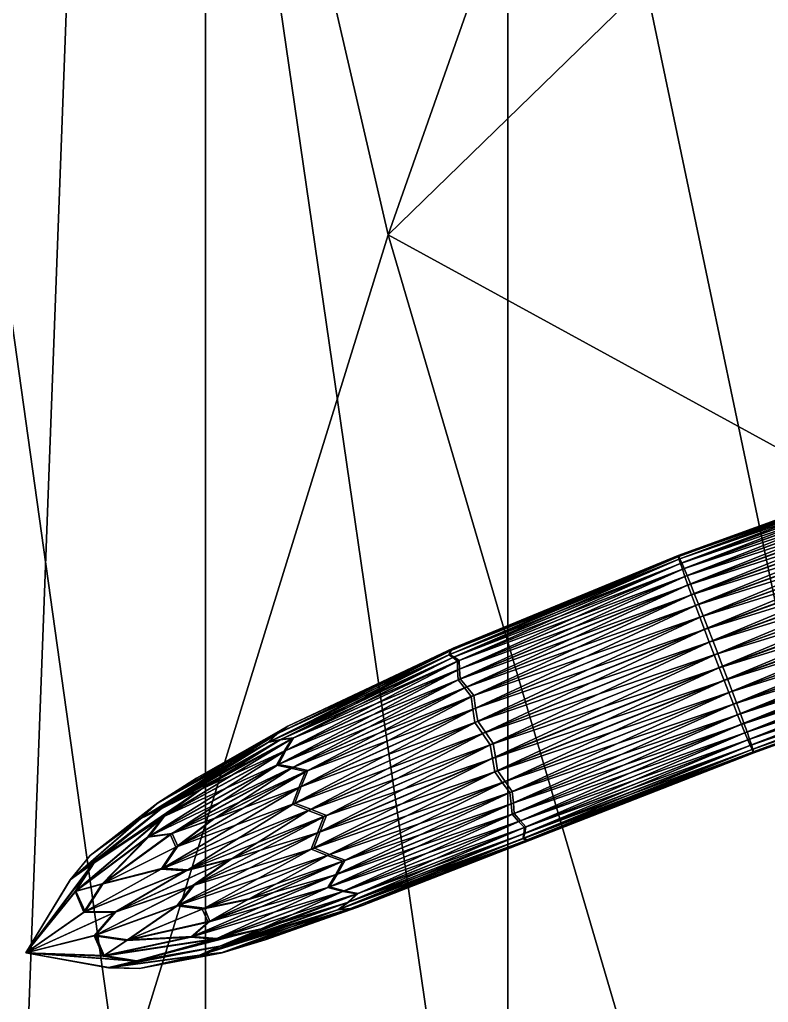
# Model space of a CAD drawing. Header units: centimetres. Extents: x -422 to 422, y -348 to 348.
# Drawn here: x 336.24 to 350.2, y -129.35 to -111.02 of the extents above; entities that cross this region are included whole.
import ezdxf

# ---------------------------------------------------------------- set-up
doc = ezdxf.new("R2010")
doc.units = ezdxf.units.CM
for name, color, linetype, true_color in [('fabric', 7, 'Continuous', 0x911cb1), ('Object013', 7, 'Continuous', 0x068706), ('wood', 7, 'Continuous', 0x911cb1)]:
    doc.layers.add(name, color=color, linetype=linetype, true_color=true_color)

msp = doc.modelspace()

# ---------------------------------------------------------------- meshes
at = {"layer": 'fabric', "color": 194, "true_color": 0x551cb1}
mesh = msp.add_polyface(dxfattribs=at)
corners = [(334.251, -144.349, 156.888), (334.251, -103.533, 156.917), (330.456, -105.068, 154.121), (339.702, -142.458, 159.822), (339.702, -101.172, 159.853), (345.336, -139.982, 162.119), (345.337, -98.08, 162.15), (353.304, -136.107, 163.578), (353.304, -93.243, 163.61), (365.756, -130.018, 164.003), (365.757, -85.643, 164.035), (365.263, -120.648, -296.745), (365.264, -101.825, -296.712), (375.269, -98.893, -296.461), (353.589, -120.773, -296.948), (354.646, -103.81, -296.911), (365.265, -78.706, -296.672), (354.116, -82.289, -296.881), (347.332, -103.021, -297.03), (343.109, -115.035, -297.08), (337.806, -92.154, -297.109), (345.209, -85.54, -297.029), (311.478, -108.487, 71.482), (317.575, -107.486, 111.103), (317.579, -66.771, 111.183), (322.393, -106.705, 136.813), (322.397, -65.824, 136.888), (325.48, -106.219, 148.189), (325.483, -65.239, 148.256), (327.52, -105.958, 151.15), (317.576, -147.506, 111.076), (311.446, -148.311, 71.451), (325.481, -146.499, 148.163), (327.517, -146.29, 151.118), (312.722, -71.051, -296.051), (312.721, -110.645, -296.128), (306.821, -113.692, -293.375), (319.722, -66.646, -296.797), (320.251, -106.612, -296.868), (312.721, -149.518, -296.204), (336.104, -137.635, -297.123), (329.753, -101.376, -297.123), (351.837, -144.74, -296.991), (330.453, -145.577, 154.089), (329.791, -105.677, 152.243), (329.779, -146.063, 152.199), (330.093, -105.793, 151.375), (329.184, -146.203, 151.568), (329.197, -105.852, 151.611), (330.074, -146.155, 151.324)]
mesh.append_faces([[corners[k] for k in face] for face in [(0, 1, 2), (3, 4, 1), (5, 6, 4), (6, 5, 7), (7, 8, 6), (9, 10, 8), (8, 7, 9), (11, 12, 13), (12, 11, 14), (14, 15, 12), (16, 12, 15), (17, 15, 18), (19, 18, 15), (15, 14, 19), (18, 19, 20), (20, 21, 18), (22, 23, 24), (23, 25, 26), (26, 25, 27), (28, 27, 29), (25, 23, 30), (23, 22, 31), (32, 27, 25), (33, 29, 27), (34, 35, 36), (37, 38, 35), (39, 35, 38), (40, 41, 20), (20, 19, 40), (19, 14, 42), (38, 41, 40), (43, 2, 44), (45, 44, 46), (47, 48, 29), (49, 46, 48)]], dxfattribs={"vtx2": -1, "color": 194})
mesh = msp.add_polyface(dxfattribs=at)
corners = [(330.456, -105.068, 154.121), (330.453, -145.577, 154.089), (334.251, -144.349, 156.888), (334.25, -183.218, 156.872), (330.453, -184.148, 154.084), (339.7, -181.786, 159.797), (339.702, -142.458, 159.822), (334.251, -103.533, 156.917), (339.702, -101.172, 159.853), (345.336, -139.982, 162.119), (345.333, -179.911, 162.088), (353.3, -176.974, 163.547), (353.304, -136.107, 163.578), (365.752, -172.36, 163.972), (365.756, -130.018, 164.003), (379.619, -167.719, 163.392), (365.261, -145.346, -296.787), (351.837, -144.74, -296.991), (353.589, -120.773, -296.948), (365.263, -120.648, -296.745), (375.265, -143.047, -296.536), (375.265, -173.381, -296.587), (365.261, -175.24, -296.839), (351.841, -177.11, -297.042), (336.104, -137.635, -297.123), (343.109, -115.035, -297.08), (336.122, -178.443, -297.173), (321.838, -145.17, -296.925), (329.779, -146.063, 152.199), (329.779, -184.516, 152.198), (329.791, -105.677, 152.243), (330.093, -105.793, 151.375), (330.074, -146.155, 151.324), (330.073, -184.586, 151.323), (327.52, -105.958, 151.15), (327.517, -146.29, 151.118), (329.184, -146.203, 151.568), (329.183, -184.622, 151.567), (327.516, -184.688, 151.122), (329.197, -105.852, 151.611)]
mesh.append_faces([[corners[k] for k in face] for face in [(0, 1, 2), (3, 2, 1), (1, 4, 3), (2, 3, 5), (5, 6, 2), (7, 2, 6), (8, 6, 9), (10, 9, 6), (6, 5, 10), (9, 10, 11), (11, 12, 9), (13, 14, 12), (12, 11, 13), (14, 13, 15), (16, 17, 18), (18, 19, 16), (20, 16, 19), (21, 22, 16), (17, 16, 22), (22, 23, 17), (17, 24, 25), (24, 17, 23), (23, 26, 24), (27, 24, 26), (28, 29, 4), (4, 1, 28), (30, 28, 1), (31, 32, 28), (29, 28, 32), (32, 33, 29), (34, 35, 36), (37, 36, 35), (35, 38, 37), (36, 37, 33), (33, 32, 36), (39, 36, 32)]], dxfattribs={"vtx2": -1, "color": 194})
at = {"layer": 'Object013', "color": 194, "true_color": 0x551cb1}
mesh = msp.add_polyface(dxfattribs=at)
corners = [(353.506, -119.278, -296.435), (353.494, -119.228, -296.686), (348.515, -121.035, -296.773), (353.493, -119.21, -296.943), (348.513, -121.017, -297.029), (353.565, -119.466, -295.961), (353.53, -119.357, -296.191), (348.555, -121.162, -296.278), (348.529, -121.084, -296.521), (353.665, -119.763, -295.555), (353.61, -119.602, -295.748), (348.64, -121.405, -295.834), (348.592, -121.27, -296.048), (353.799, -120.148, -295.243), (353.728, -119.946, -295.386), (348.764, -121.747, -295.472), (348.697, -121.565, -295.642), (353.96, -120.596, -295.048), (353.877, -120.366, -295.13), (348.919, -122.164, -295.216), (348.838, -121.948, -295.329), (354.134, -121.075, -294.981), (354.046, -120.834, -294.998), (349.095, -122.628, -295.084), (349.005, -122.392, -295.134), (354.312, -121.553, -295.05), (354.224, -121.316, -294.999), (349.279, -123.108, -295.085), (349.186, -122.868, -295.067), (354.398, -121.781, -295.132), (349.37, -123.343, -295.135), (354.212, -121.042, -298.909), (354.301, -121.284, -298.892), (349.343, -123.08, -298.978), (354.387, -121.521, -298.842), (349.432, -123.316, -298.928), (354.035, -120.565, -298.841), (354.123, -120.801, -298.891), (349.159, -122.6, -298.978), (349.251, -122.84, -298.995), (353.867, -120.12, -298.644), (353.949, -120.336, -298.758), (348.979, -122.138, -298.844), (349.067, -122.365, -298.927), (353.72, -119.74, -298.331), (353.79, -119.921, -298.501), (348.815, -121.725, -298.588), (348.894, -121.923, -298.731), (353.604, -119.45, -297.925), (353.657, -119.582, -298.138), (348.679, -121.388, -298.225), (348.743, -121.545, -298.418), (353.526, -119.269, -297.451), (353.56, -119.345, -297.694), (348.58, -121.152, -297.781), (348.624, -121.256, -298.011), (353.504, -119.224, -297.199), (348.524, -121.031, -297.285), (348.546, -121.076, -297.537), (358.934, -117.523, -296.586), (358.944, -117.573, -296.335), (358.966, -117.654, -296.091), (358.97, -117.563, -297.351), (358.947, -117.518, -297.099), (358.934, -117.505, -296.842)]
mesh.append_faces([[corners[k] for k in face] for face in [(0, 1, 2), (1, 3, 4), (5, 6, 7), (6, 0, 8), (9, 10, 11), (10, 5, 12), (13, 14, 15), (14, 9, 16), (17, 18, 19), (18, 13, 20), (21, 22, 23), (22, 17, 24), (25, 26, 27), (26, 21, 28), (29, 25, 30), (31, 32, 33), (32, 34, 35), (36, 37, 38), (37, 31, 39), (40, 41, 42), (41, 36, 43), (44, 45, 46), (45, 40, 47), (48, 49, 50), (49, 44, 51), (52, 53, 54), (53, 48, 55), (3, 56, 57), (56, 52, 58), (3, 1, 59), (1, 0, 60), (0, 6, 61), (53, 52, 62), (52, 56, 63), (56, 3, 64)]], dxfattribs={"vtx2": -1, "color": 194})
mesh = msp.add_polyface(dxfattribs=at)
corners = [(348.515, -121.035, -296.773), (348.529, -121.084, -296.521), (353.506, -119.278, -296.435), (348.513, -121.017, -297.029), (353.494, -119.228, -296.686), (348.555, -121.162, -296.278), (348.592, -121.27, -296.048), (353.565, -119.466, -295.961), (353.53, -119.357, -296.191), (348.64, -121.405, -295.834), (348.697, -121.565, -295.642), (353.665, -119.763, -295.555), (353.61, -119.602, -295.748), (348.764, -121.747, -295.472), (348.838, -121.948, -295.329), (353.799, -120.148, -295.243), (353.728, -119.946, -295.386), (344.412, -123.331, -295.751), (344.53, -123.48, -295.578), (348.919, -122.164, -295.216), (344.655, -123.646, -295.432), (349.005, -122.392, -295.134), (353.96, -120.596, -295.048), (353.877, -120.366, -295.13), (349.095, -122.628, -295.084), (349.186, -122.868, -295.067), (354.134, -121.075, -294.981), (354.046, -120.834, -294.998), (349.279, -123.108, -295.085), (349.37, -123.343, -295.135), (354.312, -121.553, -295.05), (354.224, -121.316, -294.999), (349.343, -123.08, -298.978), (349.251, -122.84, -298.995), (354.212, -121.042, -298.909), (349.432, -123.316, -298.928), (354.301, -121.284, -298.892), (349.159, -122.6, -298.978), (349.067, -122.365, -298.927), (354.035, -120.565, -298.841), (354.123, -120.801, -298.891), (348.979, -122.138, -298.844), (348.894, -121.923, -298.731), (353.867, -120.12, -298.644), (353.949, -120.336, -298.758), (344.738, -123.858, -298.871), (348.815, -121.725, -298.588), (344.704, -123.624, -298.767), (348.743, -121.545, -298.418), (344.574, -123.46, -298.623), (353.72, -119.74, -298.331), (353.79, -119.921, -298.501), (348.679, -121.388, -298.225), (348.624, -121.256, -298.011), (353.604, -119.45, -297.925), (353.657, -119.582, -298.138), (344.451, -123.314, -298.451), (348.58, -121.152, -297.781), (348.546, -121.076, -297.537), (353.526, -119.269, -297.451), (353.56, -119.345, -297.694), (348.524, -121.031, -297.285), (353.493, -119.21, -296.943), (353.504, -119.224, -297.199)]
mesh.append_faces([[corners[k] for k in face] for face in [(0, 1, 2), (3, 0, 4), (5, 6, 7), (1, 5, 8), (9, 10, 11), (6, 9, 12), (13, 14, 15), (10, 13, 16), (13, 10, 17), (14, 13, 18), (19, 14, 20), (19, 21, 22), (14, 19, 23), (24, 25, 26), (21, 24, 27), (28, 29, 30), (25, 28, 31), (32, 33, 34), (35, 32, 36), (37, 38, 39), (33, 37, 40), (41, 42, 43), (38, 41, 44), (42, 41, 45), (46, 42, 47), (48, 46, 49), (46, 48, 50), (42, 46, 51), (52, 53, 54), (48, 52, 55), (52, 48, 56), (57, 58, 59), (53, 57, 60), (61, 3, 62), (58, 61, 63)]], dxfattribs={"vtx2": -1, "color": 194})
mesh = msp.add_polyface(dxfattribs=at)
corners = [(348.515, -121.035, -296.773), (348.513, -121.017, -297.029), (344.32, -122.741, -297.099), (344.274, -122.788, -296.852), (348.529, -121.084, -296.521), (344.24, -122.867, -296.607), (348.555, -121.162, -296.278), (344.316, -122.913, -296.364), (348.592, -121.27, -296.048), (344.403, -122.987, -296.137), (348.64, -121.405, -295.834), (344.402, -123.146, -295.935), (348.697, -121.565, -295.642), (344.412, -123.331, -295.751), (344.53, -123.48, -295.578), (348.764, -121.747, -295.472), (344.655, -123.646, -295.432), (348.838, -121.948, -295.329), (344.687, -123.881, -295.33), (348.919, -122.164, -295.216), (344.724, -124.13, -295.257), (349.005, -122.392, -295.134), (344.867, -124.335, -295.2), (349.095, -122.628, -295.084), (345.01, -124.542, -295.175), (349.186, -122.868, -295.067), (345.066, -124.517, -299.026), (344.922, -124.31, -299.002), (349.159, -122.6, -298.978), (344.778, -124.106, -298.946), (349.067, -122.365, -298.927), (344.738, -123.858, -298.871), (348.979, -122.138, -298.844), (344.704, -123.624, -298.767), (348.894, -121.923, -298.731), (344.574, -123.46, -298.623), (348.815, -121.725, -298.588), (344.451, -123.314, -298.451), (348.743, -121.545, -298.418), (344.436, -123.131, -298.266), (348.679, -121.388, -298.225), (348.624, -121.256, -298.011), (344.431, -122.974, -298.062), (348.58, -121.152, -297.781), (344.337, -122.903, -297.836), (348.546, -121.076, -297.537), (344.254, -122.86, -297.595), (348.524, -121.031, -297.285), (344.281, -122.785, -297.348)]
mesh.append_faces([[corners[k] for k in face] for face in [(0, 1, 2), (2, 3, 0), (4, 0, 3), (3, 5, 4), (6, 4, 5), (5, 7, 6), (8, 6, 7), (7, 9, 8), (10, 8, 9), (9, 11, 10), (12, 10, 11), (11, 13, 12), (13, 14, 15), (14, 16, 17), (16, 18, 19), (18, 20, 21), (20, 22, 23), (22, 24, 25), (26, 27, 28), (27, 29, 30), (29, 31, 32), (31, 33, 34), (33, 35, 36), (35, 37, 38), (37, 39, 40), (41, 40, 39), (39, 42, 41), (43, 41, 42), (42, 44, 43), (45, 43, 44), (44, 46, 45), (47, 45, 46), (46, 48, 47), (1, 47, 48), (48, 2, 1)]], dxfattribs={"vtx2": -1, "color": 194})
mesh = msp.add_polyface(dxfattribs=at)
corners = [(349.005, -122.392, -295.134), (348.919, -122.164, -295.216), (344.687, -123.881, -295.33), (349.095, -122.628, -295.084), (344.724, -124.13, -295.257), (349.186, -122.868, -295.067), (344.867, -124.335, -295.2), (349.279, -123.108, -295.085), (345.01, -124.542, -295.175), (349.37, -123.343, -295.135), (345.052, -124.796, -295.2), (349.459, -123.57, -295.218), (349.544, -123.785, -295.331), (354.48, -121.997, -295.246), (354.398, -121.781, -295.132), (345.093, -125.048, -295.258), (345.235, -125.249, -295.331), (349.622, -123.983, -295.475), (345.373, -125.435, -295.434), (349.695, -124.163, -295.644), (345.4, -125.646, -295.58), (354.557, -122.197, -295.389), (349.759, -124.32, -295.837), (345.419, -125.84, -295.753), (349.813, -124.452, -296.051), (345.538, -125.976, -295.937), (349.858, -124.556, -296.281), (345.646, -126.086, -296.139), (349.892, -124.632, -296.525), (345.637, -126.203, -296.367), (349.914, -124.677, -296.777), (345.616, -126.294, -296.609), (349.924, -124.691, -297.033), (345.693, -126.321, -296.854), (349.922, -124.673, -297.289), (345.757, -126.319, -297.102), (349.908, -124.624, -297.541), (345.7, -126.318, -297.351), (349.883, -124.546, -297.784), (345.631, -126.287, -297.598), (349.846, -124.438, -298.015), (345.658, -126.194, -297.838), (349.798, -124.303, -298.228), (345.674, -126.073, -298.064), (349.74, -124.143, -298.421), (345.572, -125.96, -298.268), (349.674, -123.961, -298.59), (345.459, -125.822, -298.453), (349.599, -123.76, -298.733), (345.444, -125.626, -298.625), (349.519, -123.544, -298.846), (345.422, -125.413, -298.769), (349.432, -123.316, -298.928), (345.287, -125.225, -298.872), (354.387, -121.521, -298.842), (354.47, -121.751, -298.76), (349.343, -123.08, -298.978), (345.147, -125.024, -298.947), (349.251, -122.84, -298.995), (345.107, -124.771, -299.003), (349.159, -122.6, -298.978), (345.066, -124.517, -299.026), (349.067, -122.365, -298.927), (344.922, -124.31, -299.002), (348.979, -122.138, -298.844), (344.778, -124.106, -298.946)]
mesh.append_faces([[corners[k] for k in face] for face in [(0, 1, 2), (3, 0, 4), (5, 3, 6), (7, 5, 8), (9, 7, 10), (11, 12, 13), (9, 11, 14), (11, 9, 15), (12, 11, 16), (17, 12, 18), (19, 17, 20), (12, 17, 21), (22, 19, 23), (24, 22, 25), (26, 24, 27), (28, 26, 29), (30, 28, 31), (32, 30, 33), (34, 32, 35), (36, 34, 37), (38, 36, 39), (40, 38, 41), (42, 40, 43), (44, 42, 45), (46, 44, 47), (48, 46, 49), (50, 48, 51), (52, 50, 53), (50, 52, 54), (48, 50, 55), (56, 52, 57), (58, 56, 59), (60, 58, 61), (62, 60, 63), (64, 62, 65)]], dxfattribs={"vtx2": -1, "color": 194})
mesh = msp.add_polyface(dxfattribs=at)
corners = [(354.48, -121.997, -295.246), (354.398, -121.781, -295.132), (349.459, -123.57, -295.218), (349.622, -123.983, -295.475), (349.695, -124.163, -295.644), (354.627, -122.377, -295.559), (354.557, -122.197, -295.389), (349.544, -123.785, -295.331), (349.759, -124.32, -295.837), (349.813, -124.452, -296.051), (354.743, -122.668, -295.966), (354.689, -122.535, -295.752), (349.858, -124.556, -296.281), (349.892, -124.632, -296.525), (354.82, -122.848, -296.44), (354.787, -122.773, -296.196), (349.914, -124.677, -296.777), (349.924, -124.691, -297.033), (354.854, -122.907, -296.948), (354.843, -122.893, -296.692), (349.922, -124.673, -297.289), (349.908, -124.624, -297.541), (354.841, -122.84, -297.456), (354.853, -122.889, -297.204), (349.883, -124.546, -297.784), (349.846, -124.438, -298.015), (354.782, -122.652, -297.929), (354.817, -122.76, -297.699), (349.798, -124.303, -298.228), (349.74, -124.143, -298.421), (354.682, -122.354, -298.335), (354.737, -122.515, -298.142), (349.674, -123.961, -298.59), (349.599, -123.76, -298.733), (354.547, -121.969, -298.647), (354.618, -122.171, -298.504), (354.387, -121.521, -298.842), (354.47, -121.751, -298.76), (349.519, -123.544, -298.846)]
mesh.append_faces([[corners[k] for k in face] for face in [(0, 1, 2), (3, 4, 5), (5, 6, 3), (6, 0, 7), (8, 9, 10), (10, 11, 8), (4, 8, 11), (11, 5, 4), (12, 13, 14), (14, 15, 12), (9, 12, 15), (15, 10, 9), (16, 17, 18), (18, 19, 16), (13, 16, 19), (19, 14, 13), (20, 21, 22), (22, 23, 20), (17, 20, 23), (23, 18, 17), (24, 25, 26), (26, 27, 24), (21, 24, 27), (27, 22, 21), (28, 29, 30), (30, 31, 28), (25, 28, 31), (31, 26, 25), (32, 33, 34), (34, 35, 32), (29, 32, 35), (35, 30, 29), (36, 37, 38), (37, 34, 33)]], dxfattribs={"vtx2": -1, "color": 194})
mesh = msp.add_polyface(dxfattribs=at)
corners = [(341.046, -124.336, -296.928), (341.239, -124.197, -297.149), (339.535, -125.168, -297.177), (340.865, -124.503, -296.703), (344.24, -122.867, -296.607), (344.274, -122.788, -296.852), (341.087, -124.454, -296.464), (341.32, -124.427, -296.244), (344.403, -122.987, -296.137), (344.316, -122.913, -296.364), (341.168, -124.663, -296.076), (339.61, -125.375, -296.359), (341.028, -124.925, -295.92), (344.412, -123.331, -295.751), (344.402, -123.146, -295.935), (341.294, -124.979, -295.737), (341.565, -125.044, -295.582), (344.655, -123.646, -295.432), (344.53, -123.48, -295.578), (339.045, -126.21, -295.949), (341.441, -125.339, -295.513), (339.836, -125.93, -295.761), (341.324, -125.652, -295.468), (339.147, -126.453, -295.797), (344.724, -124.13, -295.257), (344.687, -123.881, -295.33), (341.618, -125.768, -295.389), (341.91, -125.881, -295.34), (345.01, -124.542, -295.175), (344.867, -124.335, -295.2), (341.791, -126.182, -295.389), (341.673, -126.487, -295.469), (345.093, -125.048, -295.258), (341.719, -126.466, -298.845), (341.839, -126.16, -298.918), (345.107, -124.771, -299.003), (341.666, -125.746, -298.918), (341.37, -125.63, -298.844), (344.778, -124.106, -298.946), (341.96, -125.859, -298.96), (344.922, -124.31, -299.002), (341.486, -125.318, -298.793), (341.608, -125.024, -298.717), (344.704, -123.624, -298.767), (344.738, -123.858, -298.871), (338.909, -126.844, -298.58), (339.185, -126.436, -298.581), (341.333, -124.961, -298.569), (339.874, -125.912, -298.594), (341.062, -124.91, -298.392), (344.451, -123.314, -298.451), (344.574, -123.46, -298.623), (341.198, -124.649, -298.229), (341.344, -124.416, -298.055), (344.431, -122.974, -298.062), (344.436, -123.131, -298.266), (341.106, -124.445, -297.841), (339.632, -125.365, -297.995), (340.877, -124.497, -297.608), (344.254, -122.86, -297.595), (344.337, -122.903, -297.836), (341.052, -124.333, -297.377), (344.32, -122.741, -297.099), (344.281, -122.785, -297.348)]
mesh.append_faces([[corners[k] for k in face] for face in [(0, 1, 2), (0, 3, 4), (1, 0, 5), (6, 7, 8), (3, 6, 9), (10, 7, 11), (10, 12, 13), (7, 10, 14), (15, 16, 17), (12, 15, 18), (16, 15, 19), (20, 16, 21), (22, 20, 23), (20, 22, 24), (16, 20, 25), (26, 27, 28), (22, 26, 29), (30, 31, 32), (33, 34, 35), (36, 37, 38), (39, 36, 40), (41, 42, 43), (37, 41, 44), (41, 37, 45), (42, 41, 46), (47, 42, 48), (47, 49, 50), (42, 47, 51), (52, 53, 54), (49, 52, 55), (56, 53, 57), (56, 58, 59), (53, 56, 60), (61, 1, 62), (58, 61, 63)]], dxfattribs={"vtx2": -1, "color": 194})
mesh = msp.add_polyface(dxfattribs=at)
corners = [(344.24, -122.867, -296.607), (344.274, -122.788, -296.852), (341.046, -124.336, -296.928), (344.32, -122.741, -297.099), (341.239, -124.197, -297.149), (344.403, -122.987, -296.137), (344.316, -122.913, -296.364), (341.087, -124.454, -296.464), (340.865, -124.503, -296.703), (344.412, -123.331, -295.751), (344.402, -123.146, -295.935), (341.168, -124.663, -296.076), (341.32, -124.427, -296.244), (344.655, -123.646, -295.432), (344.53, -123.48, -295.578), (341.294, -124.979, -295.737), (341.028, -124.925, -295.92), (344.724, -124.13, -295.257), (344.687, -123.881, -295.33), (341.441, -125.339, -295.513), (341.565, -125.044, -295.582), (345.01, -124.542, -295.175), (344.867, -124.335, -295.2), (341.618, -125.768, -295.389), (341.324, -125.652, -295.468), (345.093, -125.048, -295.258), (345.052, -124.796, -295.2), (341.791, -126.182, -295.389), (341.91, -125.881, -295.34), (345.373, -125.435, -295.434), (345.235, -125.249, -295.331), (341.97, -126.61, -295.513), (341.673, -126.487, -295.469), (345.4, -125.646, -295.58), (342.261, -126.716, -295.583), (345.147, -125.024, -298.947), (345.287, -125.225, -298.872), (342.015, -126.59, -298.794), (345.422, -125.413, -298.769), (342.304, -126.696, -298.718), (341.839, -126.16, -298.918), (341.96, -125.859, -298.96), (345.066, -124.517, -299.026), (345.107, -124.771, -299.003), (341.719, -126.466, -298.845), (344.778, -124.106, -298.946), (344.922, -124.31, -299.002), (341.666, -125.746, -298.918), (344.704, -123.624, -298.767), (344.738, -123.858, -298.871), (341.486, -125.318, -298.793), (341.37, -125.63, -298.844), (344.451, -123.314, -298.451), (344.574, -123.46, -298.623), (341.333, -124.961, -298.569), (341.608, -125.024, -298.717), (344.431, -122.974, -298.062), (344.436, -123.131, -298.266), (341.198, -124.649, -298.229), (341.062, -124.91, -298.392), (344.254, -122.86, -297.595), (344.337, -122.903, -297.836), (341.106, -124.445, -297.841), (341.344, -124.416, -298.055), (344.281, -122.785, -297.348), (341.052, -124.333, -297.377), (340.877, -124.497, -297.608)]
mesh.append_faces([[corners[k] for k in face] for face in [(0, 1, 2), (1, 3, 4), (5, 6, 7), (6, 0, 8), (9, 10, 11), (10, 5, 12), (13, 14, 15), (14, 9, 16), (17, 18, 19), (18, 13, 20), (21, 22, 23), (22, 17, 24), (25, 26, 27), (28, 27, 26), (26, 21, 28), (29, 30, 31), (30, 25, 32), (33, 29, 34), (35, 36, 37), (36, 38, 39), (40, 41, 42), (42, 43, 40), (43, 35, 44), (45, 46, 47), (46, 42, 41), (48, 49, 50), (49, 45, 51), (52, 53, 54), (53, 48, 55), (56, 57, 58), (57, 52, 59), (60, 61, 62), (61, 56, 63), (3, 64, 65), (64, 60, 66)]], dxfattribs={"vtx2": -1, "color": 194})
mesh = msp.add_polyface(dxfattribs=at)
corners = [(345.01, -124.542, -295.175), (345.052, -124.796, -295.2), (349.279, -123.108, -295.085), (345.093, -125.048, -295.258), (349.37, -123.343, -295.135), (345.235, -125.249, -295.331), (349.459, -123.57, -295.218), (345.373, -125.435, -295.434), (349.544, -123.785, -295.331), (345.4, -125.646, -295.58), (349.622, -123.983, -295.475), (345.419, -125.84, -295.753), (349.695, -124.163, -295.644), (345.538, -125.976, -295.937), (349.759, -124.32, -295.837), (345.646, -126.086, -296.139), (349.813, -124.452, -296.051), (342.259, -127.279, -296.078), (345.616, -126.294, -296.609), (345.637, -126.203, -296.367), (342.351, -127.484, -296.466), (342.525, -127.324, -296.246), (349.858, -124.556, -296.281), (349.892, -124.632, -296.525), (345.693, -126.321, -296.854), (349.914, -124.677, -296.777), (345.757, -126.319, -297.102), (349.924, -124.691, -297.033), (342.405, -127.595, -296.93), (342.167, -127.62, -296.705), (345.631, -126.287, -297.598), (345.7, -126.318, -297.351), (342.411, -127.593, -297.378), (342.631, -127.542, -297.151), (349.922, -124.673, -297.289), (349.908, -124.624, -297.541), (345.658, -126.194, -297.838), (349.883, -124.546, -297.784), (345.674, -126.073, -298.064), (349.846, -124.438, -298.015), (342.369, -127.475, -297.842), (342.179, -127.614, -297.61), (345.572, -125.96, -298.268), (342.55, -127.313, -298.056), (349.798, -124.303, -298.228), (345.459, -125.822, -298.453), (349.74, -124.143, -298.421), (345.444, -125.626, -298.625), (349.674, -123.961, -298.59), (345.422, -125.413, -298.769), (349.599, -123.76, -298.733), (345.287, -125.225, -298.872), (349.519, -123.544, -298.846), (345.147, -125.024, -298.947), (349.432, -123.316, -298.928), (345.107, -124.771, -299.003), (349.343, -123.08, -298.978), (345.066, -124.517, -299.026), (349.251, -122.84, -298.995)]
mesh.append_faces([[corners[k] for k in face] for face in [(0, 1, 2), (1, 3, 4), (3, 5, 6), (5, 7, 8), (7, 9, 10), (9, 11, 12), (11, 13, 14), (13, 15, 16), (15, 13, 17), (18, 19, 20), (19, 15, 21), (15, 19, 22), (19, 18, 23), (18, 24, 25), (24, 26, 27), (26, 24, 28), (24, 18, 29), (30, 31, 32), (31, 26, 33), (26, 31, 34), (31, 30, 35), (30, 36, 37), (36, 38, 39), (38, 36, 40), (36, 30, 41), (42, 38, 43), (38, 42, 44), (42, 45, 46), (45, 47, 48), (47, 49, 50), (49, 51, 52), (51, 53, 54), (53, 55, 56), (55, 57, 58)]], dxfattribs={"vtx2": -1, "color": 194})
mesh = msp.add_polyface(dxfattribs=at)
corners = [(339.535, -125.168, -297.177), (338.812, -125.626, -297.036), (341.046, -124.336, -296.928), (340.865, -124.503, -296.703), (341.087, -124.454, -296.464), (338.484, -125.923, -296.823), (338.856, -125.746, -296.561), (341.32, -124.427, -296.244), (339.61, -125.375, -296.359), (338.912, -125.887, -296.297), (341.168, -124.663, -296.076), (341.028, -124.925, -295.92), (338.623, -126.268, -296.18), (341.294, -124.979, -295.737), (339.045, -126.21, -295.949), (339.836, -125.93, -295.761), (341.565, -125.044, -295.582), (339.147, -126.453, -295.797), (341.441, -125.339, -295.513), (338.872, -126.861, -295.809), (341.324, -125.652, -295.468), (339.333, -126.892, -295.669), (341.618, -125.768, -295.389), (340.153, -126.684, -295.542), (341.91, -125.881, -295.34), (339.453, -127.171, -295.669), (341.791, -126.182, -295.389), (339.166, -127.543, -295.81), (341.673, -126.487, -295.469), (339.203, -127.526, -298.581), (339.494, -127.152, -298.709), (341.839, -126.16, -298.918), (340.197, -126.664, -298.813), (339.374, -126.873, -298.709), (341.666, -125.746, -298.918), (338.909, -126.844, -298.58), (341.37, -125.63, -298.844), (339.185, -126.436, -298.581), (341.486, -125.318, -298.793), (339.874, -125.912, -298.594), (341.608, -125.024, -298.717), (339.078, -126.195, -298.429), (341.333, -124.961, -298.569), (341.062, -124.91, -298.392), (338.65, -126.256, -298.209), (341.198, -124.649, -298.229), (338.936, -125.876, -298.08), (341.344, -124.416, -298.055), (339.632, -125.365, -297.995), (338.872, -125.738, -297.817), (341.106, -124.445, -297.841), (340.877, -124.497, -297.608), (341.052, -124.333, -297.377), (338.494, -125.919, -297.566), (341.239, -124.197, -297.149), (338.816, -125.624, -297.341)]
mesh.append_faces([[corners[k] for k in face] for face in [(0, 1, 2), (3, 2, 1), (4, 3, 5), (5, 6, 4), (7, 4, 6), (6, 8, 7), (8, 9, 10), (11, 10, 9), (9, 12, 11), (13, 11, 12), (12, 14, 13), (14, 15, 16), (15, 17, 18), (17, 19, 20), (19, 21, 22), (21, 23, 24), (23, 25, 26), (25, 27, 28), (29, 30, 31), (32, 33, 34), (33, 35, 36), (35, 37, 38), (37, 39, 40), (39, 41, 42), (43, 42, 41), (41, 44, 43), (45, 43, 44), (44, 46, 45), (47, 45, 46), (46, 48, 47), (48, 49, 50), (51, 50, 49), (52, 51, 53), (54, 52, 55), (55, 0, 54)]], dxfattribs={"vtx2": -1, "color": 194})
mesh = msp.add_polyface(dxfattribs=at)
corners = [(338.812, -125.626, -297.036), (338.484, -125.923, -296.823), (340.865, -124.503, -296.703), (338.872, -125.738, -297.817), (338.494, -125.919, -297.566), (340.877, -124.497, -297.608), (338.816, -125.624, -297.341), (341.052, -124.333, -297.377), (337.608, -126.752, -296.636), (338.912, -125.887, -296.297), (339.61, -125.375, -296.359), (338.856, -125.746, -296.561), (337.179, -127.059, -296.978), (337.27, -127.281, -296.563), (338.623, -126.268, -296.18), (337.77, -127.141, -296.215), (339.045, -126.21, -295.949), (338.872, -126.861, -295.809), (339.147, -126.453, -295.797), (339.836, -125.93, -295.761), (340.153, -126.684, -295.542), (339.333, -126.892, -295.669), (337.997, -127.669, -296.061), (338.028, -127.655, -298.361), (339.374, -126.873, -298.709), (340.197, -126.664, -298.813), (337.457, -127.652, -298.113), (338.909, -126.844, -298.58), (337.796, -127.129, -298.206), (339.185, -126.436, -298.581), (337.287, -127.273, -297.873), (338.65, -126.256, -298.209), (339.078, -126.195, -298.429), (339.874, -125.912, -298.594), (337.623, -126.745, -297.786), (339.632, -125.365, -297.995), (338.936, -125.876, -298.08), (337.186, -127.056, -297.458), (337.554, -126.607, -297.211), (339.535, -125.168, -297.177)]
mesh.append_faces([[corners[k] for k in face] for face in [(0, 1, 2), (3, 4, 5), (4, 6, 7), (8, 9, 10), (10, 11, 8), (12, 8, 11), (11, 1, 12), (9, 8, 13), (13, 14, 9), (15, 16, 14), (14, 13, 15), (17, 18, 15), (16, 15, 18), (18, 19, 16), (20, 21, 22), (23, 24, 25), (26, 27, 24), (28, 29, 27), (28, 30, 31), (31, 32, 28), (29, 28, 32), (32, 33, 29), (34, 3, 35), (35, 36, 34), (30, 34, 36), (36, 31, 30), (3, 34, 37), (37, 4, 3), (38, 6, 4), (4, 37, 38), (12, 38, 37), (38, 12, 1), (1, 0, 38), (6, 38, 0), (0, 39, 6)]], dxfattribs={"vtx2": -1, "color": 194})
mesh = msp.add_polyface(dxfattribs=at)
corners = [(341.97, -126.61, -295.513), (342.261, -126.716, -295.583), (345.373, -125.435, -295.434), (341.673, -126.487, -295.469), (345.235, -125.249, -295.331), (342.124, -126.967, -295.738), (340.476, -127.436, -295.761), (341.981, -127.207, -295.922), (345.419, -125.84, -295.753), (345.4, -125.646, -295.58), (342.259, -127.279, -296.078), (342.525, -127.324, -296.246), (345.646, -126.086, -296.139), (345.538, -125.976, -295.937), (339.89, -128.168, -296.298), (342.351, -127.484, -296.466), (340.719, -127.983, -296.36), (342.167, -127.62, -296.705), (339.954, -128.306, -296.561), (345.616, -126.294, -296.609), (345.637, -126.203, -296.367), (342.405, -127.595, -296.93), (342.631, -127.542, -297.151), (345.757, -126.319, -297.102), (345.693, -126.321, -296.854), (340.011, -128.42, -297.038), (342.411, -127.593, -297.378), (340.815, -128.18, -297.178), (342.179, -127.614, -297.61), (340.015, -128.418, -297.342), (345.631, -126.287, -297.598), (345.7, -126.318, -297.351), (342.369, -127.475, -297.842), (342.55, -127.313, -298.056), (345.674, -126.073, -298.064), (345.658, -126.194, -297.838), (339.971, -128.298, -297.818), (342.288, -127.265, -298.23), (340.741, -127.973, -297.996), (342.015, -127.192, -298.393), (345.459, -125.822, -298.453), (345.572, -125.96, -298.268), (342.162, -126.949, -298.57), (342.304, -126.696, -298.718), (345.422, -125.413, -298.769), (345.444, -125.626, -298.625), (342.015, -126.59, -298.794), (340.514, -127.418, -298.594), (341.719, -126.466, -298.845), (345.147, -125.024, -298.947), (345.287, -125.225, -298.872)]
mesh.append_faces([[corners[k] for k in face] for face in [(0, 1, 2), (3, 0, 4), (5, 1, 6), (5, 7, 8), (8, 9, 5), (1, 5, 9), (10, 11, 12), (7, 10, 13), (13, 8, 7), (11, 10, 14), (15, 11, 16), (17, 15, 18), (15, 17, 19), (11, 15, 20), (21, 22, 23), (17, 21, 24), (22, 21, 25), (26, 22, 27), (28, 26, 29), (26, 28, 30), (22, 26, 31), (32, 33, 34), (28, 32, 35), (33, 32, 36), (37, 33, 38), (37, 39, 40), (40, 41, 37), (33, 37, 41), (42, 43, 44), (44, 45, 42), (39, 42, 45), (45, 40, 39), (46, 43, 47), (46, 48, 49), (43, 46, 50)]], dxfattribs={"vtx2": -1, "color": 194})
mesh = msp.add_polyface(dxfattribs=at)
corners = [(341.618, -125.768, -295.389), (341.324, -125.652, -295.468), (338.872, -126.861, -295.809), (341.91, -125.881, -295.34), (339.333, -126.892, -295.669), (341.791, -126.182, -295.389), (340.153, -126.684, -295.542), (341.673, -126.487, -295.469), (339.453, -127.171, -295.669), (341.97, -126.61, -295.513), (339.166, -127.543, -295.81), (342.261, -126.716, -295.583), (339.642, -127.608, -295.797), (340.476, -127.436, -295.761), (339.749, -127.849, -295.949), (342.124, -126.967, -295.738), (341.981, -127.207, -295.922), (342.259, -127.279, -296.078), (339.425, -128.132, -296.181), (339.89, -128.168, -296.298), (340.719, -127.983, -296.36), (342.525, -127.324, -296.246), (339.954, -128.306, -296.561), (342.351, -127.484, -296.466), (339.581, -128.469, -296.824), (342.167, -127.62, -296.705), (342.405, -127.595, -296.93), (340.011, -128.42, -297.038), (340.815, -128.18, -297.178), (342.631, -127.542, -297.151), (340.015, -128.418, -297.342), (342.411, -127.593, -297.378), (339.591, -128.464, -297.567), (342.179, -127.614, -297.61), (342.369, -127.475, -297.842), (339.971, -128.298, -297.818), (340.741, -127.973, -297.996), (342.55, -127.313, -298.056), (339.914, -128.157, -298.081), (342.288, -127.265, -298.23), (342.015, -127.192, -298.393), (342.162, -126.949, -298.57), (339.452, -128.119, -298.21), (342.304, -126.696, -298.718), (339.782, -127.834, -298.43), (340.514, -127.418, -298.594), (339.68, -127.591, -298.582), (342.015, -126.59, -298.794), (341.719, -126.466, -298.845), (341.839, -126.16, -298.918), (339.203, -127.526, -298.581), (341.96, -125.859, -298.96), (339.494, -127.152, -298.709), (340.197, -126.664, -298.813), (341.666, -125.746, -298.918), (341.37, -125.63, -298.844), (339.374, -126.873, -298.709)]
mesh.append_faces([[corners[k] for k in face] for face in [(0, 1, 2), (3, 0, 4), (5, 3, 6), (7, 5, 8), (9, 7, 10), (11, 9, 12), (12, 13, 11), (13, 14, 15), (16, 15, 14), (17, 16, 18), (18, 19, 17), (19, 20, 21), (20, 22, 23), (22, 24, 25), (26, 25, 24), (24, 27, 26), (27, 28, 29), (28, 30, 31), (30, 32, 33), (34, 33, 32), (32, 35, 34), (35, 36, 37), (36, 38, 39), (40, 39, 38), (41, 40, 42), (43, 41, 44), (44, 45, 43), (45, 46, 47), (48, 47, 46), (49, 48, 50), (51, 49, 52), (52, 53, 51), (54, 51, 53), (55, 54, 56)]], dxfattribs={"vtx2": -1, "color": 194})
mesh = msp.add_polyface(dxfattribs=at)
corners = [(339.166, -127.543, -295.81), (339.642, -127.608, -295.797), (341.97, -126.61, -295.513), (339.749, -127.849, -295.949), (339.425, -128.132, -296.181), (341.981, -127.207, -295.922), (339.914, -128.157, -298.081), (339.452, -128.119, -298.21), (342.015, -127.192, -298.393), (339.782, -127.834, -298.43), (342.162, -126.949, -298.57), (339.68, -127.591, -298.582), (339.203, -127.526, -298.581), (341.719, -126.466, -298.845), (337.997, -127.669, -296.061), (339.453, -127.171, -295.669), (340.153, -126.684, -295.542), (337.625, -128.103, -296.323), (338.229, -128.195, -296.215), (340.476, -127.436, -295.761), (338.402, -128.579, -296.636), (339.954, -128.306, -296.561), (340.719, -127.983, -296.36), (339.89, -128.168, -296.298), (337.794, -128.482, -296.563), (337.896, -128.699, -296.979), (339.581, -128.469, -296.824), (338.472, -128.717, -297.211), (340.011, -128.42, -297.038), (337.902, -128.697, -297.458), (339.591, -128.464, -297.567), (340.015, -128.418, -297.342), (340.815, -128.18, -297.178), (338.418, -128.572, -297.786), (340.741, -127.973, -297.996), (339.971, -128.298, -297.818), (337.812, -128.474, -297.873), (338.255, -128.183, -298.207), (340.514, -127.418, -298.594), (340.197, -126.664, -298.813), (339.494, -127.152, -298.709), (338.028, -127.655, -298.361), (337.649, -128.092, -298.113)]
mesh.append_faces([[corners[k] for k in face] for face in [(0, 1, 2), (3, 4, 5), (6, 7, 8), (7, 9, 10), (11, 12, 13), (14, 15, 16), (17, 0, 15), (18, 1, 0), (4, 3, 18), (1, 18, 3), (3, 19, 1), (20, 21, 22), (22, 23, 20), (24, 20, 23), (23, 4, 24), (21, 20, 25), (25, 26, 21), (27, 28, 26), (26, 25, 27), (27, 29, 30), (30, 31, 27), (28, 27, 31), (31, 32, 28), (33, 6, 34), (34, 35, 33), (29, 33, 35), (35, 30, 29), (6, 33, 36), (36, 7, 6), (37, 9, 7), (12, 11, 37), (9, 37, 11), (11, 38, 9), (39, 40, 41), (40, 12, 42)]], dxfattribs={"vtx2": -1, "color": 194})
mesh = msp.add_polyface(dxfattribs=at)
corners = [(337.608, -126.752, -296.636), (337.179, -127.059, -296.978), (336.351, -128.421, -297.237), (337.27, -127.281, -296.563), (337.433, -127.663, -296.323), (337.77, -127.141, -296.215), (338.872, -126.861, -295.809), (337.997, -127.669, -296.061), (339.333, -126.892, -295.669), (337.625, -128.103, -296.323), (339.453, -127.171, -295.669), (339.166, -127.543, -295.81), (338.229, -128.195, -296.215), (337.794, -128.482, -296.563), (339.425, -128.132, -296.181), (338.402, -128.579, -296.636), (337.896, -128.699, -296.979), (337.902, -128.697, -297.458), (338.472, -128.717, -297.211), (338.418, -128.572, -297.786), (337.812, -128.474, -297.873), (339.452, -128.119, -298.21), (338.255, -128.183, -298.207), (337.649, -128.092, -298.113), (339.203, -127.526, -298.581), (338.028, -127.655, -298.361), (339.494, -127.152, -298.709), (337.457, -127.652, -298.113), (339.374, -126.873, -298.709), (338.909, -126.844, -298.58), (337.796, -127.129, -298.206), (337.287, -127.273, -297.873), (337.623, -126.745, -297.786), (337.186, -127.056, -297.458)]
mesh.append_faces([[corners[k] for k in face] for face in [(0, 1, 2), (2, 3, 0), (4, 5, 3), (3, 2, 4), (5, 4, 6), (4, 7, 8), (8, 6, 4), (7, 4, 2), (2, 9, 7), (10, 7, 9), (11, 9, 12), (13, 12, 9), (9, 2, 13), (12, 13, 14), (15, 13, 2), (2, 16, 15), (17, 18, 16), (16, 2, 17), (19, 17, 2), (2, 20, 19), (21, 20, 22), (23, 22, 20), (20, 2, 23), (22, 23, 24), (23, 25, 26), (25, 23, 2), (2, 27, 25), (28, 25, 27), (29, 27, 30), (31, 30, 27), (27, 2, 31), (32, 31, 2), (2, 33, 32), (33, 2, 1)]], dxfattribs={"vtx2": -1, "color": 194})
at = {"layer": 'wood', "color": 194, "true_color": 0x551cb1}
mesh = msp.add_polyface(dxfattribs=at)
corners = [(368.732, -257.774, -418.161), (331.509, -256.374, -419.561), (369.907, -214.773, -418.161), (331.51, -214.773, -419.561), (368.732, -257.774, -282.586), (304.278, -256.374, -282.553), (369.907, -214.773, -282.586), (305.522, -213.373, -282.586), (369.907, -256.374, -418.161), (368.732, -256.374, -419.561), (330.055, -256.374, -418.194), (331.274, -257.774, -418.161), (368.732, -213.373, -418.161), (368.732, -214.773, -419.561), (331.274, -213.373, -418.161), (330.055, -214.773, -418.194), (368.732, -256.374, -281.185), (369.907, -256.374, -282.586), (305.226, -256.374, -281.186), (305.522, -257.774, -282.586), (368.732, -214.773, -281.186), (368.732, -213.373, -282.586), (305.226, -214.773, -281.186), (304.278, -214.773, -282.553), (-370.276, -256.374, -419.561), (-370.276, -214.773, -419.561), (-332.43, -214.773, -419.561), (-332.43, -256.374, -419.561), (-370.276, -256.374, -281.186), (-305.753, -256.374, -281.186), (-305.753, -214.773, -281.186), (-370.276, -214.773, -281.186), (-370.276, -257.774, -418.161), (-332.19, -257.774, -418.161), (-306.054, -257.774, -282.586), (-370.276, -257.774, -282.586), (-330.952, -256.374, -418.194), (-330.952, -214.773, -418.194), (-304.791, -214.773, -282.553), (-304.791, -256.374, -282.553), (-332.19, -213.373, -418.161), (-370.276, -213.374, -418.161), (-370.276, -213.373, -282.586), (-306.054, -213.373, -282.586), (-371.472, -214.773, -418.161), (-371.472, -256.374, -418.161), (-371.472, -256.374, -282.586), (-371.472, -214.773, -282.586), (370.032, 247.74, -418.161), (332.949, 246.34, -419.561), (371.211, 204.739, -418.167), (332.949, 204.74, -419.561), (359.374, 247.74, -282.586), (314.411, 246.34, -282.571), (360.559, 204.739, -282.579), (315.63, 203.339, -282.586), (371.211, 246.34, -418.167), (370.147, 246.34, -419.561), (331.579, 246.34, -418.176), (332.785, 247.74, -418.161), (370.032, 203.339, -418.161), (370.147, 204.74, -419.561), (332.785, 203.339, -418.161), (331.579, 204.739, -418.176), (359.269, 246.34, -281.186), (360.559, 246.34, -282.579), (315.439, 246.34, -281.186), (315.63, 247.74, -282.586), (359.269, 204.74, -281.186), (359.374, 203.339, -282.586), (315.439, 204.74, -281.186), (314.411, 204.739, -282.571), (-371.716, 246.34, -419.561), (-371.716, 204.74, -419.561), (-333.892, 204.739, -419.561), (-333.892, 246.34, -419.561), (-360.646, 246.34, -281.186), (-316.115, 246.34, -281.186), (-316.115, 204.74, -281.186), (-360.646, 204.739, -281.186), (-371.599, 247.74, -418.161), (-333.725, 247.74, -418.161), (-316.308, 247.74, -282.586), (-360.753, 247.74, -282.586), (-332.5, 246.34, -418.176), (-332.5, 204.74, -418.176), (-315.071, 204.74, -282.571), (-315.071, 246.34, -282.571), (-333.725, 203.34, -418.161), (-371.599, 203.339, -418.161), (-360.754, 203.339, -282.586), (-316.308, 203.34, -282.586), (-372.8, 204.739, -418.167), (-372.799, 246.34, -418.167), (-361.959, 246.34, -282.579), (-361.959, 204.74, -282.579)]
mesh.append_faces([[corners[k] for k in face] for face in [(0, 9, 8), (1, 11, 10), (2, 13, 12), (3, 15, 14), (4, 17, 16), (5, 19, 18), (6, 21, 20), (7, 23, 22), (32, 45, 24), (27, 36, 33), (44, 41, 25), (26, 40, 37), (35, 28, 46), (39, 29, 34), (47, 31, 42), (43, 30, 38), (48, 56, 57), (49, 58, 59), (50, 60, 61), (51, 62, 63), (52, 64, 65), (53, 66, 67), (54, 68, 69), (55, 70, 71), (80, 72, 93), (75, 81, 84), (92, 73, 89), (74, 85, 88), (83, 94, 76), (87, 82, 77), (95, 90, 79), (91, 86, 78)]], dxfattribs={"color": 194})
mesh.append_faces([[corners[k] for k in face] for face in [(9, 1, 3), (3, 13, 9), (16, 20, 22), (22, 18, 16), (0, 4, 19), (19, 11, 0), (10, 5, 23), (23, 15, 10), (14, 7, 21), (21, 12, 14), (2, 6, 17), (17, 8, 2), (9, 13, 2), (2, 8, 9), (13, 3, 14), (14, 12, 13), (3, 1, 10), (10, 15, 3), (1, 9, 0), (0, 11, 1), (16, 18, 19), (19, 4, 16), (18, 22, 23), (23, 5, 18), (22, 20, 21), (21, 7, 22), (20, 16, 17), (17, 6, 20), (11, 19, 5), (5, 10, 11), (4, 0, 8), (8, 17, 4), (15, 23, 7), (7, 14, 15), (12, 21, 6), (6, 2, 12), (24, 25, 26), (26, 27, 24), (28, 29, 30), (30, 31, 28), (32, 33, 34), (34, 35, 32), (36, 37, 38), (38, 39, 36), (40, 41, 42), (42, 43, 40), (44, 45, 46), (46, 47, 44), (24, 45, 44), (44, 25, 24), (25, 41, 40), (40, 26, 25), (26, 37, 36), (36, 27, 26), (27, 33, 32), (32, 24, 27), (28, 35, 34), (34, 29, 28), (29, 39, 38), (38, 30, 29), (30, 43, 42), (42, 31, 30), (31, 47, 46), (46, 28, 31), (33, 36, 39), (39, 34, 33), (35, 46, 45), (45, 32, 35), (37, 40, 43), (43, 38, 37), (41, 44, 47), (47, 42, 41), (57, 61, 51), (51, 49, 57), (64, 66, 70), (70, 68, 64), (48, 59, 67), (67, 52, 48), (58, 63, 71), (71, 53, 58), (62, 60, 69), (69, 55, 62), (50, 56, 65), (65, 54, 50), (57, 56, 50), (50, 61, 57), (61, 60, 62), (62, 51, 61), (51, 63, 58), (58, 49, 51), (49, 59, 48), (48, 57, 49), (64, 52, 67), (67, 66, 64), (66, 53, 71), (71, 70, 66), (70, 55, 69), (69, 68, 70), (68, 54, 65), (65, 64, 68), (59, 58, 53), (53, 67, 59), (52, 65, 56), (56, 48, 52), (63, 62, 55), (55, 71, 63), (60, 50, 54), (54, 69, 60), (72, 75, 74), (74, 73, 72), (76, 79, 78), (78, 77, 76), (80, 83, 82), (82, 81, 80), (84, 87, 86), (86, 85, 84), (88, 91, 90), (90, 89, 88), (92, 95, 94), (94, 93, 92), (72, 73, 92), (92, 93, 72), (73, 74, 88), (88, 89, 73), (74, 75, 84), (84, 85, 74), (75, 72, 80), (80, 81, 75), (76, 77, 82), (82, 83, 76), (77, 78, 86), (86, 87, 77), (78, 79, 90), (90, 91, 78), (79, 76, 94), (94, 95, 79), (81, 82, 87), (87, 84, 81), (83, 80, 93), (93, 94, 83), (85, 86, 91), (91, 88, 85), (89, 90, 95), (95, 92, 89)]], dxfattribs={"vtx2": -1, "color": 194})

doc.saveas('drawing.dxf')
